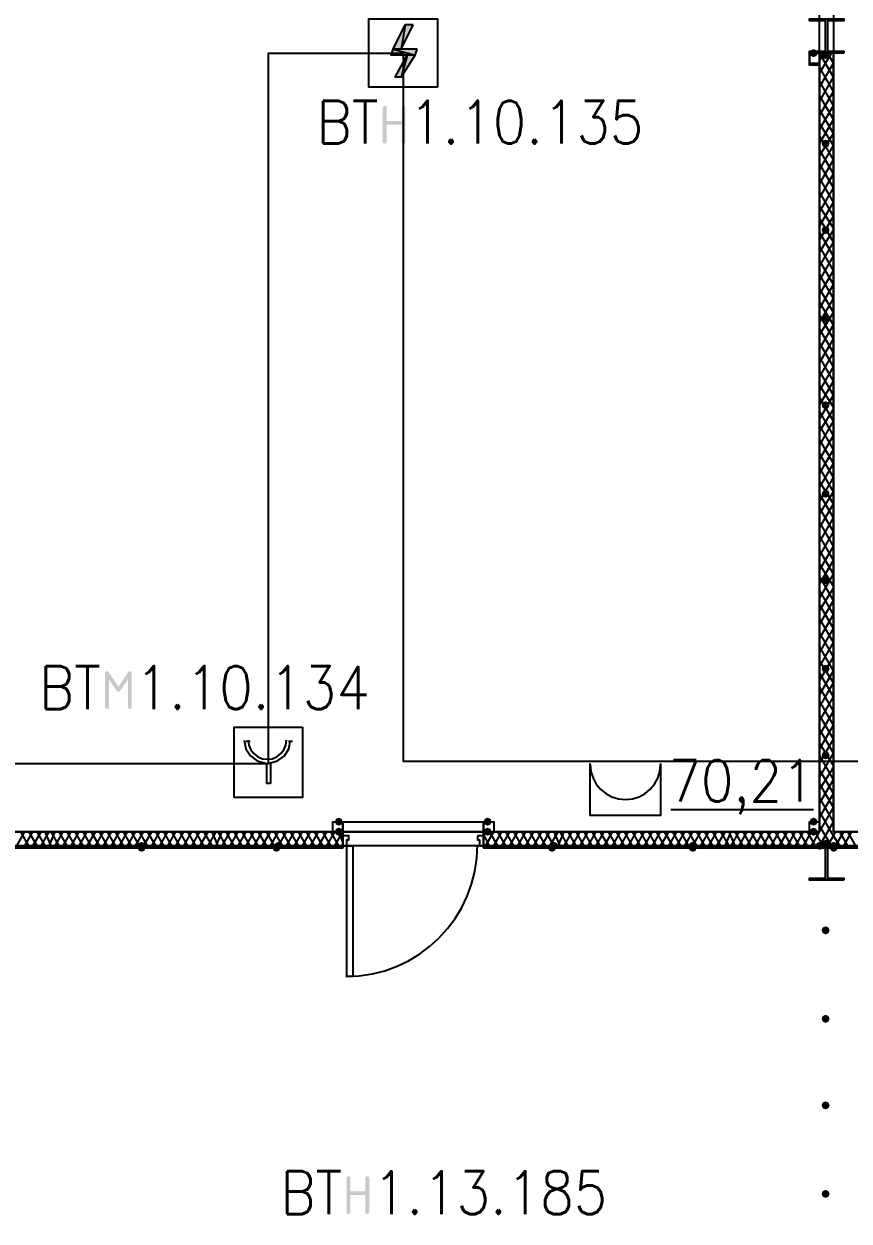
# Model space of a CAD drawing. Header units: millimetres. Extents: x 0 to 420, y 0 to 297.
# Drawn here: x 137.99 to 155.35, y 179.56 to 204.75 of the extents above; entities that cross this region are included whole.
import ezdxf

# ---------------------------------------------------------------- set-up
doc = ezdxf.new("R2010")
doc.units = ezdxf.units.MM
doc.layers.get('0').update_dxf_attribs({"linetype": 'CONTINUOUS'})
doc.styles.get("Standard").update_dxf_attribs({"font": 'STANDARD'})

msp = doc.modelspace()

# ---------------------------------------------------------------- hatches: boundary and pattern name
at = {"true_color": 0x000001}
h = msp.add_hatch(color=0, dxfattribs=at)
h.paths.add_polyline_path([(146.177001, 204.723999), (146.007668, 204.723999), (145.923001, 204.215999)], flags=0)
h.paths.add_polyline_path([(146.007668, 204.723999), (145.923001, 204.215999), (145.753668, 204.215999)], flags=0)
h = msp.add_hatch(color=0, dxfattribs=at)
h.paths.add_polyline_path([(146.261668, 204.215999), (145.753668, 204.215999), (146.219334, 204.088999)], flags=0)
h.paths.add_polyline_path([(145.753668, 204.215999), (146.219334, 204.088999), (145.711334, 204.088999)], flags=0)
h = msp.add_hatch(color=0, dxfattribs=at)
h.paths.add_polyline_path([(146.219334, 204.088999), (146.050001, 204.088999), (145.923001, 203.623333)], flags=0)
h.paths.add_polyline_path([(146.050001, 204.088999), (145.923001, 203.623333), (145.796001, 203.623333)], flags=0)
at = {"true_color": 0x000007}
for points in [[(154.686, 204.131333), (154.661129, 204.071537), (154.601333, 204.046667), (154.541538, 204.071537), (154.516667, 204.131333), (154.541537, 204.191129), (154.601333, 204.216), (154.661129, 204.191129)], [(154.94, 204.089), (154.915129, 204.029204), (154.855333, 204.004333), (154.795538, 204.029204), (154.770667, 204.089), (154.795537, 204.148796), (154.855333, 204.173667), (154.915129, 204.148796)], [(145.536708, 202.26602), (145.536708, 202.9826), (145.546699, 203.012366), (145.576947, 203.022287), (145.606713, 203.012366), (145.616635, 202.9826), (145.616635, 202.703685), (145.934686, 202.703685), (145.934686, 202.9826), (145.944608, 203.012366), (145.974373, 203.022287), (146.004415, 203.012366), (146.014612, 202.9826), (146.014612, 202.26602), (146.004415, 202.236254), (145.974373, 202.226333), (145.944608, 202.236254), (145.934686, 202.26602), (145.934686, 202.62431), (145.616635, 202.62431), (145.616635, 202.26602), (145.606713, 202.236254), (145.576947, 202.226333), (145.546699, 202.236254)], [(154.94, 202.226333), (154.915129, 202.166537), (154.855333, 202.141667), (154.795538, 202.166537), (154.770667, 202.226333), (154.795537, 202.286129), (154.855333, 202.311), (154.915129, 202.286129)], [(154.94, 200.406), (154.915129, 200.346204), (154.855333, 200.321333), (154.795538, 200.346204), (154.770667, 200.406), (154.795537, 200.465796), (154.855333, 200.490667), (154.915129, 200.465796)], [(154.94, 198.543333), (154.915129, 198.483537), (154.855333, 198.458667), (154.795538, 198.483537), (154.770667, 198.543333), (154.795537, 198.603129), (154.855333, 198.628), (154.915129, 198.603129)], [(154.94, 196.723), (154.915129, 196.663204), (154.855333, 196.638333), (154.795538, 196.663204), (154.770667, 196.723), (154.795537, 196.782796), (154.855333, 196.807667), (154.915129, 196.782796)], [(154.94, 194.860333), (154.915129, 194.800537), (154.855333, 194.775667), (154.795538, 194.800537), (154.770667, 194.860333), (154.795537, 194.920129), (154.855333, 194.945), (154.915129, 194.920129)], [(154.94, 193.04), (154.915129, 192.980204), (154.855333, 192.955333), (154.795538, 192.980204), (154.770667, 193.04), (154.795537, 193.099796), (154.855333, 193.124667), (154.915129, 193.099796)], [(154.94, 191.177333), (154.915129, 191.117537), (154.855333, 191.092667), (154.795538, 191.117537), (154.770667, 191.177333), (154.795537, 191.237129), (154.855333, 191.262), (154.915129, 191.237129)], [(140.2123, 191.126621), (140.242065, 191.116699), (140.251987, 191.086933), (140.251987, 190.370353), (140.242065, 190.340588), (140.2123, 190.330666), (140.182534, 190.340588), (140.172612, 190.370353), (140.172612, 190.955744), (140.010004, 190.712658), (139.973623, 190.688956), (139.936141, 190.712658), (139.774635, 190.955744), (139.774635, 190.370353), (139.764713, 190.340588), (139.734947, 190.330666), (139.704699, 190.340588), (139.694708, 190.370353), (139.694708, 191.086933), (139.704699, 191.116699), (139.734947, 191.126621), (139.769674, 191.106777), (139.973623, 190.800853), (140.178675, 191.108982)], [(154.94, 189.357), (154.915129, 189.297204), (154.855333, 189.272333), (154.795538, 189.297204), (154.770667, 189.357), (154.795537, 189.416796), (154.855333, 189.441667), (154.915129, 189.416796)], [(144.695333, 187.96), (144.670463, 187.900204), (144.610667, 187.875333), (144.550871, 187.900204), (144.526, 187.96), (144.550871, 188.019796), (144.610667, 188.044667), (144.670462, 188.019796)], [(147.828, 187.96), (147.803129, 187.900204), (147.743333, 187.875333), (147.683538, 187.900204), (147.658667, 187.96), (147.683537, 188.019796), (147.743333, 188.044667), (147.803129, 188.019796)], [(154.686, 187.96), (154.661129, 187.900204), (154.601333, 187.875333), (154.541538, 187.900204), (154.516667, 187.96), (154.541537, 188.019796), (154.601333, 188.044667), (154.661129, 188.019796)], [(144.695333, 187.748333), (144.670463, 187.688538), (144.610667, 187.663667), (144.550871, 187.688538), (144.526, 187.748333), (144.550871, 187.808129), (144.610667, 187.833), (144.670462, 187.808129)], [(147.828, 187.748333), (147.803129, 187.688538), (147.743333, 187.663667), (147.683538, 187.688538), (147.658667, 187.748333), (147.683537, 187.808129), (147.743333, 187.833), (147.803129, 187.808129)], [(154.686, 187.748333), (154.661129, 187.688538), (154.601333, 187.663667), (154.541538, 187.688538), (154.516667, 187.748333), (154.541537, 187.808129), (154.601333, 187.833), (154.661129, 187.808129)], [(154.813, 187.452), (154.788129, 187.392204), (154.728333, 187.367333), (154.668538, 187.392204), (154.643667, 187.452), (154.668537, 187.511796), (154.728333, 187.536667), (154.788129, 187.511796)], [(154.94, 187.494333), (154.915129, 187.434537), (154.855333, 187.409667), (154.795538, 187.434537), (154.770667, 187.494333), (154.795537, 187.554129), (154.855333, 187.579), (154.915129, 187.554129)], [(154.94, 185.674), (154.915129, 185.614204), (154.855333, 185.589333), (154.795538, 185.614204), (154.770667, 185.674), (154.795537, 185.733796), (154.855333, 185.758667), (154.915129, 185.733796)], [(154.94, 183.811333), (154.915129, 183.751537), (154.855333, 183.726667), (154.795538, 183.751537), (154.770667, 183.811333), (154.795537, 183.871129), (154.855333, 183.896), (154.915129, 183.871129)], [(154.94, 181.991), (154.915129, 181.931204), (154.855333, 181.906333), (154.795538, 181.931204), (154.770667, 181.991), (154.795537, 182.050796), (154.855333, 182.075667), (154.915129, 182.050796)], [(144.774708, 179.744687), (144.774708, 180.461267), (144.784699, 180.491032), (144.814947, 180.500954), (144.844713, 180.491032), (144.854635, 180.461267), (144.854635, 180.182352), (145.172686, 180.182352), (145.172686, 180.461267), (145.182608, 180.491032), (145.212373, 180.500954), (145.242415, 180.491032), (145.252612, 180.461267), (145.252612, 179.744687), (145.242415, 179.714921), (145.212373, 179.704999), (145.182608, 179.714921), (145.172686, 179.744687), (145.172686, 180.102977), (144.854635, 180.102977), (144.854635, 179.744687), (144.844713, 179.714921), (144.814947, 179.704999), (144.784699, 179.714921)], [(154.94, 180.128333), (154.915129, 180.068537), (154.855333, 180.043667), (154.795538, 180.068537), (154.770667, 180.128333), (154.795537, 180.188129), (154.855333, 180.213), (154.915129, 180.188129)]]:
    msp.add_hatch(color=0, dxfattribs=at).paths.add_polyline_path(points, flags=0)
h = msp.add_hatch(color=0, dxfattribs=at)
h.paths.add_polyline_path([(144.695333, 187.452), (137.625667, 187.452), (144.695333, 187.409667)], flags=0)
h.paths.add_polyline_path([(137.625667, 187.452), (144.695333, 187.409667), (137.625667, 187.409667)], flags=0)
at = {"true_color": 0x0000fe}
for points in [[(140.546667, 187.452), (140.521796, 187.392204), (140.462, 187.367333), (140.402204, 187.392204), (140.377333, 187.452), (140.402204, 187.511796), (140.462, 187.536667), (140.521796, 187.511796)], [(140.546667, 187.409667), (140.521796, 187.349871), (140.462, 187.325), (140.402204, 187.349871), (140.377333, 187.409667), (140.402204, 187.469462), (140.462, 187.494333), (140.521796, 187.469463)], [(143.383, 187.409667), (143.358129, 187.349871), (143.298333, 187.325), (143.238537, 187.349871), (143.213667, 187.409667), (143.238537, 187.469462), (143.298333, 187.494333), (143.358129, 187.469463)], [(143.425333, 187.452), (143.400463, 187.392204), (143.340667, 187.367333), (143.280871, 187.392204), (143.256, 187.452), (143.280871, 187.511796), (143.340667, 187.536667), (143.400462, 187.511796)], [(149.182667, 187.409667), (149.157796, 187.349871), (149.098, 187.325), (149.038204, 187.349871), (149.013333, 187.409667), (149.038204, 187.469462), (149.098, 187.494333), (149.157796, 187.469463)], [(149.225, 187.452), (149.200129, 187.392204), (149.140333, 187.367333), (149.080538, 187.392204), (149.055667, 187.452), (149.080537, 187.511796), (149.140333, 187.536667), (149.200129, 187.511796)], [(152.146, 187.452), (152.121129, 187.392204), (152.061333, 187.367333), (152.001538, 187.392204), (151.976667, 187.452), (152.001537, 187.511796), (152.061333, 187.536667), (152.121129, 187.511796)], [(152.146, 187.409667), (152.121129, 187.349871), (152.061333, 187.325), (152.001538, 187.349871), (151.976667, 187.409667), (152.001537, 187.469462), (152.061333, 187.494333), (152.121129, 187.469463)], [(155.109333, 187.452), (155.084463, 187.392204), (155.024667, 187.367333), (154.964871, 187.392204), (154.94, 187.452), (154.964871, 187.511796), (155.024667, 187.536667), (155.084462, 187.511796)], [(155.109333, 187.409667), (155.084463, 187.349871), (155.024667, 187.325), (154.964871, 187.349871), (154.94, 187.409667), (154.964871, 187.469462), (155.024667, 187.494333), (155.084462, 187.469463)]]:
    msp.add_hatch(color=0, dxfattribs=at).paths.add_polyline_path(points, flags=0)
at = {"true_color": 0x000007}
h = msp.add_hatch(color=0, dxfattribs=at)
h.paths.add_polyline_path([(155.024667, 187.452), (147.658667, 187.452), (155.024667, 187.409667)], flags=0)
h.paths.add_polyline_path([(147.658667, 187.452), (155.024667, 187.409667), (147.658667, 187.409667)], flags=0)
h = msp.add_hatch(color=0, dxfattribs=at)
h.paths.add_polyline_path([(162.094333, 187.452), (155.024667, 187.452), (162.094333, 187.409667)], flags=0)
h.paths.add_polyline_path([(155.024667, 187.452), (162.094333, 187.409667), (155.024667, 187.409667)], flags=0)

# ---------------------------------------------------------------- linework, layer by layer
at = {"color": 0, "true_color": 0x00002b}
for points in [[(154.728333, 187.748333), (154.728333, 222.25), (137.625667, 222.25), (137.625667, 187.748333)], [(155.024667, 222.25), (155.024667, 187.748333), (172.127333, 187.748333), (172.127333, 222.25)]]:
    msp.add_lwpolyline(points, close=True, dxfattribs=at)
at = {"color": 0, "true_color": 0x000001}
for points in [[(146.685001, 203.411666), (145.245668, 203.411666), (145.245668, 204.850999), (146.685001, 204.850999)], [(146.007668, 204.723999), (145.923001, 204.215999), (145.753668, 204.215999)], [(146.177001, 204.723999), (146.007668, 204.723999), (145.923001, 204.215999)], [(145.753668, 204.215999), (146.219334, 204.088999), (145.711334, 204.088999)], [(146.261668, 204.215999), (145.753668, 204.215999), (146.219334, 204.088999)], [(146.050001, 204.088999), (145.923001, 203.623333), (145.796001, 203.623333)], [(146.219334, 204.088999), (146.050001, 204.088999), (145.923001, 203.623333)], [(143.848668, 189.949666), (143.848668, 188.467999), (142.409334, 188.467999), (142.409334, 189.949666)]]:
    msp.add_lwpolyline(points, close=True, dxfattribs=at)
at = {"color": 0, "true_color": 0x000007}
for points in [[(155.236333, 204.131333), (154.516667, 204.131333), (154.516667, 204.173667), (154.855333, 204.173667), (154.855333, 204.808667), (154.516667, 204.808667), (154.516667, 204.851), (155.236333, 204.851), (155.236333, 204.808667), (154.897667, 204.808667), (154.897667, 204.173667), (155.236333, 204.173667)], [(154.728333, 203.877333), (154.516667, 203.877333), (154.516667, 204.131333), (154.728333, 204.131333)], [(154.728333, 203.919667), (154.728333, 204.131333), (154.516667, 204.131333), (154.516667, 203.919667)], [(144.483667, 187.96), (144.695333, 187.96), (144.695333, 187.748333), (144.483667, 187.748333), (144.483667, 187.96), (144.695333, 187.96), (144.695333, 187.748333), (144.483667, 187.748333)], [(147.658667, 187.96), (147.870333, 187.96), (147.870333, 187.748333), (147.658667, 187.748333), (147.658667, 187.96), (147.870333, 187.96), (147.870333, 187.748333), (147.658667, 187.748333)], [(154.728333, 187.748333), (154.516667, 187.748333), (154.516667, 187.96), (154.728333, 187.96), (154.728333, 187.748333), (154.516667, 187.748333), (154.516667, 187.96), (154.728333, 187.96)], [(144.695333, 187.663667), (144.695333, 187.452), (144.78, 187.452), (144.78, 187.579), (144.822333, 187.579), (144.822333, 187.663667)], [(147.531667, 187.663667), (147.531667, 187.579), (147.574, 187.579), (147.574, 187.452), (147.658667, 187.452), (147.658667, 187.663667)], [(144.695333, 187.452), (137.625667, 187.452), (144.695333, 187.409667)], [(137.625667, 187.452), (144.695333, 187.409667), (137.625667, 187.409667)], [(144.695333, 187.452), (144.695333, 187.409667), (137.625667, 187.409667), (137.625667, 187.452), (144.695333, 187.452), (137.625667, 187.452), (137.625667, 187.409667), (144.695333, 187.409667)], [(144.78, 184.700333), (144.78, 187.452), (144.907, 187.452), (144.907, 184.700333)], [(155.024667, 187.452), (147.658667, 187.452), (155.024667, 187.409667)], [(147.658667, 187.452), (155.024667, 187.409667), (147.658667, 187.409667)], [(147.658667, 187.409667), (155.024667, 187.409667), (155.024667, 187.452), (147.658667, 187.452)], [(147.658667, 187.409667), (155.024667, 187.409667), (155.024667, 187.452), (147.658667, 187.452)], [(155.236333, 186.732333), (154.516667, 186.732333), (154.516667, 186.774667), (154.855333, 186.774667), (154.855333, 187.409667), (154.516667, 187.409667), (154.516667, 187.452), (155.236333, 187.452), (155.236333, 187.409667), (154.897667, 187.409667), (154.897667, 186.774667), (155.236333, 186.774667)], [(162.094333, 187.452), (155.024667, 187.452), (162.094333, 187.409667)], [(155.024667, 187.452), (162.094333, 187.409667), (155.024667, 187.409667)], [(162.094333, 187.452), (162.094333, 187.409667), (155.024667, 187.409667), (155.024667, 187.452), (162.094333, 187.452), (155.024667, 187.452), (155.024667, 187.409667), (162.094333, 187.409667)]]:
    msp.add_lwpolyline(points, close=True, dxfattribs=at)
for points in [[(154.855333, 204.131333), (154.855333, 204.851)], [(154.516667, 204.131333), (154.516667, 204.173667)], [(154.686, 204.131333), (154.686, 204.173667)], [(154.728333, 203.962), (154.813, 204.131333)], [(154.728333, 203.708), (154.982333, 204.131333)], [(155.024667, 203.623333), (154.728333, 204.131333)], [(155.024667, 187.748333), (155.024667, 204.131333), (154.728333, 204.131333), (154.728333, 187.748333)], [(155.024667, 203.919667), (154.897667, 204.131333)], [(155.067, 204.131333), (155.067, 204.173667)], [(155.236333, 204.131333), (155.236333, 204.173667)], [(154.601333, 203.877333), (154.601333, 203.919667)], [(154.728333, 203.411667), (155.024667, 203.919667)], [(155.024667, 203.327), (154.728333, 203.835)], [(154.728333, 203.115333), (155.024667, 203.623333)], [(155.024667, 203.030667), (154.728333, 203.538667)], [(154.728333, 202.819), (155.024667, 203.327)], [(155.024667, 202.734333), (154.728333, 203.242333)], [(154.728333, 202.522667), (155.024667, 203.030667)], [(155.024667, 202.438), (154.728333, 202.946)], [(154.728333, 202.226333), (155.024667, 202.734333)], [(155.024667, 202.184), (154.728333, 202.649667)], [(154.728333, 201.972333), (155.024667, 202.438)], [(155.024667, 201.887667), (154.728333, 202.395667)], [(154.728333, 201.676), (155.024667, 202.184)], [(155.024667, 201.591333), (154.728333, 202.099333)], [(154.728333, 201.379667), (155.024667, 201.887667)], [(155.024667, 201.295), (154.728333, 201.803)], [(154.728333, 201.083333), (155.024667, 201.591333)], [(155.024667, 200.998667), (154.728333, 201.506667)], [(154.728333, 200.787), (155.024667, 201.295)], [(155.024667, 200.702333), (154.728333, 201.210333)], [(154.728333, 200.490667), (155.024667, 200.998667)], [(155.024667, 200.448333), (154.728333, 200.914)], [(154.728333, 200.194333), (155.024667, 200.702333)], [(155.024667, 200.152), (154.728333, 200.66)], [(154.728333, 199.940333), (155.024667, 200.406)], [(155.024667, 199.855667), (154.728333, 200.363667)], [(154.728333, 199.644), (155.024667, 200.152)], [(155.024667, 199.559333), (154.728333, 200.067333)], [(154.728333, 199.347667), (155.024667, 199.855667)], [(155.024667, 199.263), (154.728333, 199.771)], [(154.728333, 199.051333), (155.024667, 199.559333)], [(155.024667, 198.966667), (154.728333, 199.474667)], [(154.728333, 198.755), (155.024667, 199.263)], [(155.024667, 198.670333), (154.728333, 199.178333)], [(154.728333, 198.458667), (155.024667, 198.966667)], [(155.024667, 198.416333), (154.728333, 198.882)], [(154.728333, 198.204667), (155.024667, 198.670333)], [(155.024667, 198.12), (154.728333, 198.628)], [(154.728333, 197.908333), (155.024667, 198.416333)], [(155.024667, 197.823667), (154.728333, 198.331667)], [(154.728333, 197.612), (155.024667, 198.12)], [(155.024667, 197.527333), (154.728333, 198.035333)], [(154.728333, 197.315667), (155.024667, 197.823667)], [(155.024667, 197.231), (154.728333, 197.739)], [(154.728333, 197.019333), (155.024667, 197.527333)], [(155.024667, 196.934667), (154.728333, 197.442667)], [(154.728333, 196.723), (155.024667, 197.231)], [(155.024667, 196.680667), (154.728333, 197.146333)], [(154.728333, 196.426667), (155.024667, 196.934667)], [(155.024667, 196.384333), (154.728333, 196.892333)], [(154.728333, 196.172667), (155.024667, 196.638333)], [(155.024667, 196.088), (154.728333, 196.596)], [(154.728333, 195.876333), (155.024667, 196.384333)], [(155.024667, 195.791667), (154.728333, 196.299667)], [(154.728333, 195.58), (155.024667, 196.088)], [(155.024667, 195.495333), (154.728333, 196.003333)], [(154.728333, 195.283667), (155.024667, 195.791667)], [(155.024667, 195.199), (154.728333, 195.707)], [(154.728333, 194.987333), (155.024667, 195.495333)], [(155.024667, 194.902667), (154.728333, 195.410667)], [(154.728333, 194.691), (155.024667, 195.199)], [(155.024667, 194.648667), (154.728333, 195.114333)], [(154.728333, 194.437), (155.024667, 194.902667)], [(155.024667, 194.352333), (154.728333, 194.860333)], [(154.728333, 194.140667), (155.024667, 194.648667)], [(155.024667, 194.056), (154.728333, 194.564)], [(154.728333, 193.844333), (155.024667, 194.352333)], [(155.024667, 193.759667), (154.728333, 194.267667)], [(154.728333, 193.548), (155.024667, 194.056)], [(155.024667, 193.463333), (154.728333, 193.971333)], [(154.728333, 193.251667), (155.024667, 193.759667)], [(155.024667, 193.167), (154.728333, 193.675)], [(154.728333, 192.955333), (155.024667, 193.463333)], [(155.024667, 192.913), (154.728333, 193.378667)], [(154.728333, 192.659), (155.024667, 193.167)], [(155.024667, 192.616667), (154.728333, 193.124667)], [(154.728333, 192.405), (155.024667, 192.870667)], [(155.024667, 192.320333), (154.728333, 192.828333)], [(154.728333, 192.108667), (155.024667, 192.616667)], [(155.024667, 192.024), (154.728333, 192.532)], [(154.728333, 191.812333), (155.024667, 192.320333)], [(155.024667, 191.727667), (154.728333, 192.235667)], [(154.728333, 191.516), (155.024667, 192.024)], [(155.024667, 191.431333), (154.728333, 191.939333)], [(154.728333, 191.219667), (155.024667, 191.727667)], [(155.024667, 191.135), (154.728333, 191.643)], [(154.728333, 190.923333), (155.024667, 191.431333)], [(155.024667, 190.881), (154.728333, 191.346667)], [(154.728333, 190.627), (155.024667, 191.135)], [(155.024667, 190.584667), (154.728333, 191.092667)], [(154.728333, 190.373), (155.024667, 190.881)], [(155.024667, 190.288333), (154.728333, 190.796333)], [(154.728333, 190.076667), (155.024667, 190.584667)], [(155.024667, 189.992), (154.728333, 190.5)], [(154.728333, 189.780333), (155.024667, 190.288333)], [(155.024667, 189.695667), (154.728333, 190.203667)], [(142.409334, 189.949666), (143.848668, 189.949666)], [(154.728333, 189.484), (155.024667, 189.992)], [(155.024667, 189.399333), (154.728333, 189.907333)], [(154.728333, 189.187667), (155.024667, 189.695667)], [(155.024667, 189.145333), (154.728333, 189.611)], [(154.728333, 188.891333), (155.024667, 189.399333)], [(155.024667, 188.849), (154.728333, 189.357)], [(154.728333, 188.637333), (155.024667, 189.103)], [(155.024667, 188.552667), (154.728333, 189.060667)], [(154.728333, 188.341), (155.024667, 188.849)], [(155.024667, 188.256333), (154.728333, 188.764333)], [(154.728333, 188.044667), (155.024667, 188.552667)], [(155.024667, 187.96), (154.728333, 188.468)], [(151.595667, 188.214), (154.601333, 188.214)], [(154.728333, 187.748333), (155.024667, 188.256333)], [(155.024667, 187.663667), (154.728333, 188.171667)], [(144.695333, 187.875333), (144.695333, 187.96), (146.177, 187.96)], [(146.177, 187.96), (147.658667, 187.96), (147.658667, 187.875333)], [(154.728333, 187.452), (155.024667, 187.96)], [(144.695333, 187.748333), (137.625667, 187.748333)], [(137.837333, 187.452), (138.006667, 187.748333)], [(138.091333, 187.452), (137.922, 187.748333)], [(138.006667, 187.452), (138.176, 187.748333)], [(138.260667, 187.452), (138.091333, 187.748333)], [(138.176, 187.452), (138.345333, 187.748333)], [(138.43, 187.452), (138.260667, 187.748333)], [(138.345333, 187.452), (138.514667, 187.748333)], [(138.557, 187.452), (138.43, 187.748333)], [(138.514667, 187.452), (138.641667, 187.748333)], [(138.726333, 187.452), (138.557, 187.748333)], [(138.641667, 187.452), (138.811, 187.748333)], [(138.895667, 187.452), (138.726333, 187.748333)], [(138.811, 187.452), (138.980333, 187.748333)], [(139.065, 187.452), (138.895667, 187.748333)], [(138.980333, 187.452), (139.149667, 187.748333)], [(139.234333, 187.452), (139.065, 187.748333)], [(139.149667, 187.452), (139.319, 187.748333)], [(139.403667, 187.452), (139.234333, 187.748333)], [(139.319, 187.452), (139.488333, 187.748333)], [(139.573, 187.452), (139.403667, 187.748333)], [(139.488333, 187.452), (139.657667, 187.748333)], [(139.742333, 187.452), (139.573, 187.748333)], [(139.657667, 187.452), (139.827, 187.748333)], [(139.911667, 187.452), (139.742333, 187.748333)], [(139.827, 187.452), (139.996333, 187.748333)], [(140.081, 187.452), (139.911667, 187.748333)], [(139.996333, 187.452), (140.165667, 187.748333)], [(140.250333, 187.452), (140.081, 187.748333)], [(140.165667, 187.452), (140.335, 187.748333)], [(140.419667, 187.452), (140.250333, 187.748333)], [(140.335, 187.452), (140.504333, 187.748333)], [(140.589, 187.452), (140.419667, 187.748333)], [(140.504333, 187.452), (140.673667, 187.748333)], [(140.758333, 187.452), (140.589, 187.748333)], [(140.673667, 187.452), (140.843, 187.748333)], [(140.927667, 187.452), (140.758333, 187.748333)], [(140.843, 187.452), (141.012333, 187.748333)], [(141.097, 187.452), (140.927667, 187.748333)], [(141.012333, 187.452), (141.181667, 187.748333)], [(141.266333, 187.452), (141.097, 187.748333)], [(141.181667, 187.452), (141.351, 187.748333)], [(141.435667, 187.452), (141.266333, 187.748333)], [(141.351, 187.452), (141.520333, 187.748333)], [(141.605, 187.452), (141.435667, 187.748333)], [(141.520333, 187.452), (141.689667, 187.748333)], [(141.774333, 187.452), (141.605, 187.748333)], [(141.689667, 187.452), (141.859, 187.748333)], [(141.943667, 187.452), (141.774333, 187.748333)], [(141.859, 187.452), (142.028333, 187.748333)], [(142.070667, 187.452), (141.943667, 187.748333)], [(142.028333, 187.452), (142.155333, 187.748333)], [(142.24, 187.452), (142.070667, 187.748333)], [(142.155333, 187.452), (142.324667, 187.748333)], [(142.409333, 187.452), (142.24, 187.748333)], [(142.324667, 187.452), (142.494, 187.748333)], [(142.578667, 187.452), (142.409333, 187.748333)], [(142.494, 187.452), (142.663333, 187.748333)], [(142.748, 187.452), (142.578667, 187.748333)], [(142.663333, 187.452), (142.832667, 187.748333)], [(142.917333, 187.452), (142.748, 187.748333)], [(142.832667, 187.452), (143.002, 187.748333)], [(143.086667, 187.452), (142.917333, 187.748333)], [(143.002, 187.452), (143.171333, 187.748333)], [(143.256, 187.452), (143.086667, 187.748333)], [(143.171333, 187.452), (143.340667, 187.748333)], [(143.425333, 187.452), (143.256, 187.748333)], [(143.340667, 187.452), (143.51, 187.748333)], [(143.594667, 187.452), (143.425333, 187.748333)], [(143.51, 187.452), (143.679333, 187.748333)], [(143.764, 187.452), (143.594667, 187.748333)], [(143.679333, 187.452), (143.848667, 187.748333)], [(143.933333, 187.452), (143.764, 187.748333)], [(143.848667, 187.452), (144.018, 187.748333)], [(144.102667, 187.452), (143.933333, 187.748333)], [(144.018, 187.452), (144.187333, 187.748333)], [(144.272, 187.452), (144.102667, 187.748333)], [(144.187333, 187.452), (144.356667, 187.748333)], [(144.441333, 187.452), (144.272, 187.748333)], [(144.356667, 187.452), (144.526, 187.748333)], [(144.610667, 187.452), (144.441333, 187.748333)], [(144.526, 187.452), (144.695333, 187.748333)], [(144.695333, 187.536667), (144.610667, 187.748333)], [(146.177, 187.748333), (144.695333, 187.748333), (144.695333, 187.875333)], [(144.695333, 187.452), (144.695333, 187.663667), (144.695333, 187.748333)], [(144.695333, 187.748333), (144.695333, 187.663667), (144.695333, 187.452), (144.695333, 187.663667)], [(147.658667, 187.875333), (147.658667, 187.748333), (146.177, 187.748333)], [(147.658667, 187.663667), (147.701, 187.748333)], [(147.658667, 187.452), (147.658667, 187.663667), (147.658667, 187.748333)], [(147.658667, 187.748333), (147.658667, 187.663667), (147.658667, 187.452), (147.658667, 187.663667)], [(154.728333, 187.748333), (147.658667, 187.748333)], [(147.785667, 187.452), (147.658667, 187.706)], [(147.701, 187.452), (147.870333, 187.748333)], [(147.955, 187.452), (147.785667, 187.748333)], [(147.870333, 187.452), (148.039667, 187.748333)], [(148.124333, 187.452), (147.955, 187.748333)], [(148.039667, 187.452), (148.209, 187.748333)], [(148.293667, 187.452), (148.124333, 187.748333)], [(148.209, 187.452), (148.378333, 187.748333)], [(148.463, 187.452), (148.293667, 187.748333)], [(148.378333, 187.452), (148.547667, 187.748333)], [(148.632333, 187.452), (148.463, 187.748333)], [(148.547667, 187.452), (148.717, 187.748333)], [(148.801667, 187.452), (148.632333, 187.748333)], [(148.717, 187.452), (148.886333, 187.748333)], [(148.971, 187.452), (148.801667, 187.748333)], [(148.886333, 187.452), (149.055667, 187.748333)], [(149.140333, 187.452), (148.971, 187.748333)], [(149.055667, 187.452), (149.225, 187.748333)], [(149.267333, 187.452), (149.140333, 187.748333)], [(149.225, 187.452), (149.352, 187.748333)], [(149.436667, 187.452), (149.267333, 187.748333)], [(149.352, 187.452), (149.521333, 187.748333)], [(149.606, 187.452), (149.436667, 187.748333)], [(149.521333, 187.452), (149.690667, 187.748333)], [(149.775333, 187.452), (149.606, 187.748333)], [(149.690667, 187.452), (149.86, 187.748333)], [(149.944667, 187.452), (149.775333, 187.748333)], [(149.86, 187.452), (150.029333, 187.748333)], [(150.114, 187.452), (149.944667, 187.748333)], [(150.029333, 187.452), (150.198667, 187.748333)], [(150.283333, 187.452), (150.114, 187.748333)], [(150.198667, 187.452), (150.368, 187.748333)], [(150.452667, 187.452), (150.283333, 187.748333)], [(150.368, 187.452), (150.537333, 187.748333)], [(150.622, 187.452), (150.452667, 187.748333)], [(150.537333, 187.452), (150.706667, 187.748333)], [(150.791333, 187.452), (150.622, 187.748333)], [(150.706667, 187.452), (150.876, 187.748333)], [(150.960667, 187.452), (150.791333, 187.748333)], [(150.876, 187.452), (151.045333, 187.748333)], [(151.13, 187.452), (150.960667, 187.748333)], [(151.045333, 187.452), (151.214667, 187.748333)], [(151.299333, 187.452), (151.13, 187.748333)], [(151.214667, 187.452), (151.384, 187.748333)], [(151.468667, 187.452), (151.299333, 187.748333)], [(151.384, 187.452), (151.553333, 187.748333)], [(151.638, 187.452), (151.468667, 187.748333)], [(151.553333, 187.452), (151.722667, 187.748333)], [(151.807333, 187.452), (151.638, 187.748333)], [(151.722667, 187.452), (151.892, 187.748333)], [(151.976667, 187.452), (151.807333, 187.748333)], [(151.892, 187.452), (152.061333, 187.748333)], [(152.146, 187.452), (151.976667, 187.748333)], [(152.061333, 187.452), (152.230667, 187.748333)], [(152.315333, 187.452), (152.146, 187.748333)], [(152.230667, 187.452), (152.4, 187.748333)], [(152.484667, 187.452), (152.315333, 187.748333)], [(152.4, 187.452), (152.569333, 187.748333)], [(152.654, 187.452), (152.484667, 187.748333)], [(152.569333, 187.452), (152.738667, 187.748333)], [(152.823333, 187.452), (152.654, 187.748333)], [(152.738667, 187.452), (152.865667, 187.748333)], [(152.950333, 187.452), (152.823333, 187.748333)], [(152.865667, 187.452), (153.035, 187.748333)], [(153.119667, 187.452), (152.950333, 187.748333)], [(153.035, 187.452), (153.204333, 187.748333)], [(153.289, 187.452), (153.119667, 187.748333)], [(153.204333, 187.452), (153.373667, 187.748333)], [(153.458333, 187.452), (153.289, 187.748333)], [(153.373667, 187.452), (153.543, 187.748333)], [(153.627667, 187.452), (153.458333, 187.748333)], [(153.543, 187.452), (153.712333, 187.748333)], [(153.797, 187.452), (153.627667, 187.748333)], [(153.712333, 187.452), (153.881667, 187.748333)], [(153.966333, 187.452), (153.797, 187.748333)], [(153.881667, 187.452), (154.051, 187.748333)], [(154.135667, 187.452), (153.966333, 187.748333)], [(154.051, 187.452), (154.220333, 187.748333)], [(154.305, 187.452), (154.135667, 187.748333)], [(154.220333, 187.452), (154.389667, 187.748333)], [(154.474333, 187.452), (154.305, 187.748333)], [(154.389667, 187.452), (154.559, 187.748333)], [(154.643667, 187.452), (154.474333, 187.748333)], [(154.559, 187.452), (154.728333, 187.748333)], [(154.728333, 187.579), (154.643667, 187.748333)], [(154.982333, 187.452), (154.728333, 187.875333)], [(154.897667, 187.452), (155.024667, 187.663667)], [(155.024667, 187.663667), (155.067, 187.748333)], [(162.094333, 187.748333), (155.024667, 187.748333)], [(155.151667, 187.452), (155.024667, 187.663667)], [(155.067, 187.452), (155.236333, 187.748333)], [(155.321, 187.452), (155.151667, 187.748333)], [(155.236333, 187.452), (155.405667, 187.748333)], [(155.490333, 187.452), (155.321, 187.748333)], [(144.695333, 187.452), (137.625667, 187.452), (144.695333, 187.452), (137.625667, 187.409667)], [(137.625667, 187.452), (144.695333, 187.452)], [(144.695333, 187.452), (144.695333, 187.494333)], [(144.758833, 184.700333), (145.042342, 184.714649), (145.31766, 184.756667), (145.583395, 184.824993), (145.838151, 184.918234), (146.080537, 185.034996), (146.309157, 185.173886), (146.522619, 185.333509), (146.719528, 185.512472), (146.898491, 185.709381), (147.058114, 185.922843), (147.197004, 186.151463), (147.313766, 186.393849), (147.407007, 186.648605), (147.475333, 186.91434), (147.517351, 187.189658), (147.531667, 187.473167)], [(155.024667, 187.409667), (147.658667, 187.409667), (155.024667, 187.452), (147.658667, 187.452)], [(147.658667, 187.452), (154.728333, 187.452)], [(154.516667, 187.409667), (154.516667, 187.452)], [(154.686, 187.409667), (154.686, 187.452)], [(154.813, 187.452), (154.728333, 187.579)], [(154.728333, 187.452), (155.024667, 187.452)], [(154.855333, 186.732333), (154.855333, 187.452)], [(162.094333, 187.452), (155.024667, 187.452), (162.094333, 187.452), (155.024667, 187.409667)], [(155.024667, 187.452), (162.094333, 187.452)], [(155.067, 187.409667), (155.067, 187.452)], [(155.236333, 187.409667), (155.236333, 187.452)], [(154.516667, 186.732333), (154.516667, 186.774667)], [(154.686, 186.732333), (154.686, 186.774667)], [(155.067, 186.732333), (155.067, 186.774667)], [(155.236333, 186.732333), (155.236333, 186.774667)]]:
    msp.add_lwpolyline(points, dxfattribs=at)
at = {"color": 0, "true_color": 0x000001}
for points in [[(145.965334, 122.809), (143.213668, 122.809), (143.213668, 138.429999), (125.603001, 138.429999), (125.603001, 124.375333), (123.232335, 124.375333), (118.575668, 124.375333), (118.575668, 203.411666), (122.004668, 203.411666), (122.004668, 189.187666), (125.560668, 189.187666), (142.409334, 189.187666), (143.129001, 189.187666), (143.129001, 204.131333), (145.965334, 204.131333), (145.965334, 189.229999), (160.274001, 189.229999), (160.274001, 204.131333), (162.898668, 204.131333), (162.898668, 189.229999), (177.715334, 189.229999)], [(142.621001, 189.675947), (142.655157, 189.495104), (142.750102, 189.344297), (142.892839, 189.237607), (143.070369, 189.189114)], [(142.705672, 189.676159), (142.719237, 189.570903), (142.759007, 189.474382), (142.822264, 189.391331), (142.90629, 189.326485), (143.004338, 189.285861), (143.107839, 189.27232), (143.21134, 189.285861), (143.309388, 189.326485), (143.393413, 189.391331), (143.456671, 189.474382), (143.496441, 189.570903), (143.510005, 189.676159)], [(143.145278, 189.189109), (143.322827, 189.237602), (143.465562, 189.344293), (143.560497, 189.4951), (143.594647, 189.675943)], [(142.663334, 189.653333), (142.748001, 189.653333)], [(143.552334, 189.653333), (143.637001, 189.653333)], [(143.086668, 189.187666), (143.086668, 188.764333)], [(143.171334, 189.187666), (143.171334, 188.764333)], [(143.171334, 188.764333), (143.086668, 188.764333)]]:
    msp.add_lwpolyline(points, dxfattribs=at)
at = {"color": 0, "true_color": 0x000006}
for points in [[(151.384001, 189.187666), (151.384001, 188.086999), (149.902334, 188.086999), (149.902334, 189.187666)], [(149.902334, 189.166288), (149.917425, 189.017017), (149.960618, 188.87799), (150.028935, 188.752184), (150.119399, 188.642577), (150.229031, 188.552144), (150.354855, 188.483863), (150.493893, 188.440711), (150.643168, 188.425666), (150.792442, 188.440711), (150.93148, 188.483863), (151.057304, 188.552144), (151.166937, 188.642577), (151.2574, 188.752184), (151.325717, 188.87799), (151.36891, 189.017017), (151.384001, 189.166288)]]:
    msp.add_lwpolyline(points, dxfattribs=at)
at = {"color": 0, "true_color": 0x000008}
msp.add_lwpolyline([(120.734667, 187.452), (120.734667, 140.377333), (242.189, 140.377333), (242.189, 187.452)], close=True, dxfattribs=at)

# ---------------------------------------------------------------- texts
at = {"color": 0, "true_color": 0x000007, "attachment_point": 1}
for s, insert, char_height, width in [('BT', (144.145, 203.1279), 0.90157, 1.30226779), ('1.10.135', (146.09234, 203.1279), 0.90157, 3.90680337), ('BT', (138.303005, 191.232235), 0.90157, 1.30226779), ('1.10.134', (140.335, 191.232235), 0.90157, 4.00697756), ('70,21', (151.553333, 189.255366), 0.872032, 2.56764984), ('BT', (143.383005, 180.60657), 0.90157, 1.30226779), ('1.13.185', (145.330337, 180.60657), 0.90157, 3.90680337)]:
    msp.add_mtext(s, dxfattribs=dict(at, insert=insert, char_height=char_height, width=width))

doc.saveas('drawing.dxf')
